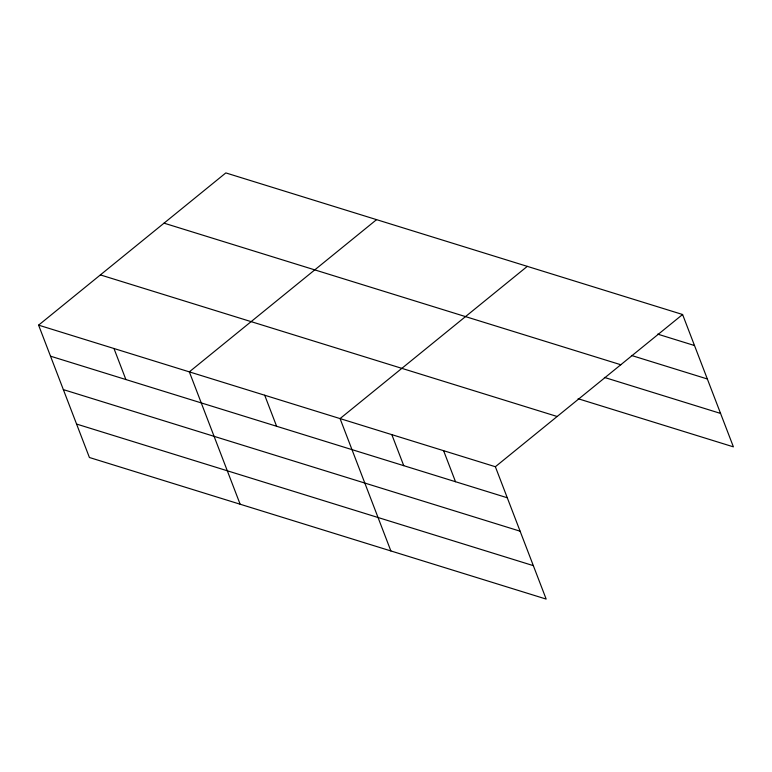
<?xml version="1.0" encoding="UTF-8"?>
<svg xmlns="http://www.w3.org/2000/svg" width="772" height="772" viewBox="0 0 772 772"><rect width="100%" height="100%" fill="white"/><g stroke="black" fill="none" stroke-linecap="round" stroke-linejoin="round"><path stroke-width="1.16" d="M38.6 325.147L495.363 466.732L546.171 599.082L89.407 457.497L38.6 325.147L225.829 172.918L682.593 314.503L733.4 446.853L578.103 398.719M376.562 219.644L189.333 371.863L240.14 504.222M527.295 266.369L340.066 418.588L390.873 550.938M495.363 466.732L682.593 314.503M657.696 334.131L694.51 345.538M631.419 355.438L707.345 378.975M164.04 223.156L620.813 364.741M604.379 377.411L720.566 413.425M100.389 274.909L557.152 416.494M50.518 356.182L507.281 497.766M63.352 389.609L520.116 531.194M76.573 424.06L533.336 565.644M443.601 450.684L455.509 481.718M391.829 434.636L403.746 465.67M264.7 395.225L276.608 426.26M113.966 348.5L125.884 379.544"/></g></svg>
